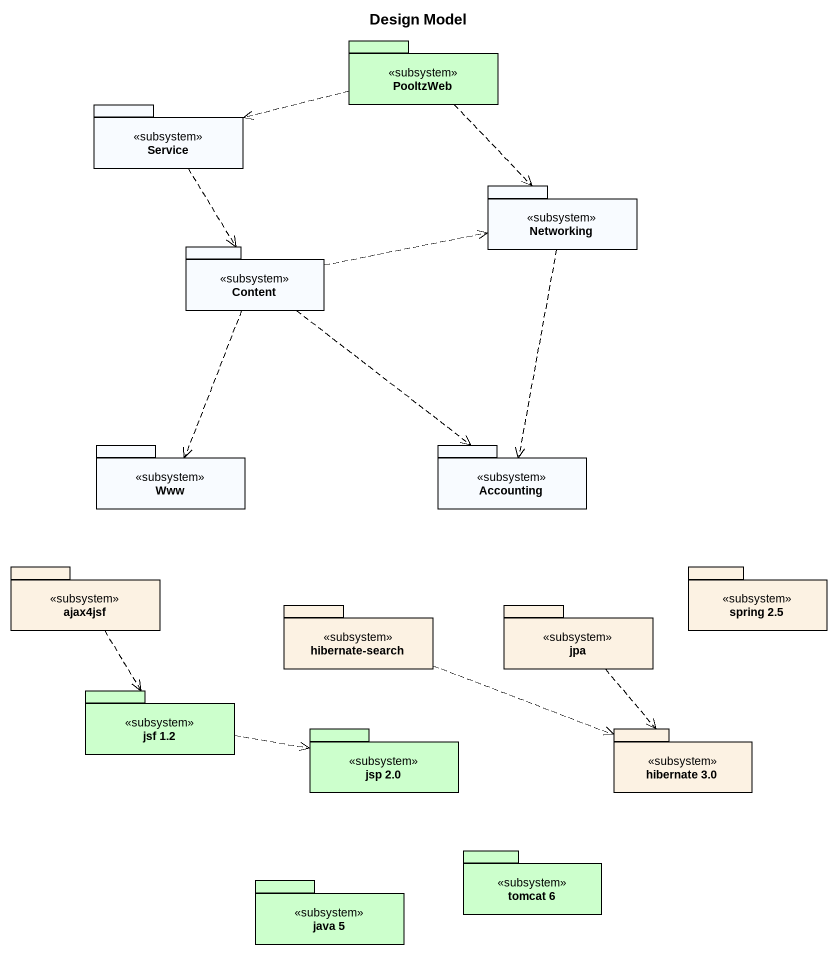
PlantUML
@startuml
title Design Model
package PooltzWeb <<subsystem>> #CCFFCC {
}
package Service <<subsystem>> {
}
package Networking <<subsystem>> {
}
package Content <<subsystem>> {
}
package Www <<subsystem>> {
}
package Accounting <<subsystem>> {
}
package ajax4jsf <<subsystem>> #FCF2E3 {
}
package "spring 2.5" as spring_2_5 <<subsystem>> #FCF2E3 {
}
package "hibernate-search" as hibernate_search <<subsystem>> #FCF2E3 {
}
package jpa <<subsystem>> #FCF2E3 {
}
package "jsf 1.2" as jsf_1_2 <<subsystem>> #CCFFCC {
}
package "jsp 2.0" as jsp_2_0 <<subsystem>> #CCFFCC {
}
package "hibernate 3.0" as hibernate_3_0 <<subsystem>> #FCF2E3 {
}
package "tomcat 6" as tomcat_6 <<subsystem>> #CCFFCC {
}
package "java 5" as java_5 <<subsystem>> #CCFFCC {
}
PooltzWeb .left.> Service
PooltzWeb ..> Networking
Service ..> Content
Networking ..> Accounting
Content .right.> Networking
Content ..> Www
Content ..> Accounting
ajax4jsf ..> jsf_1_2
hibernate_search .right.> hibernate_3_0
jpa ..> hibernate_3_0
jsf_1_2 .right.> jsp_2_0
@enduml
